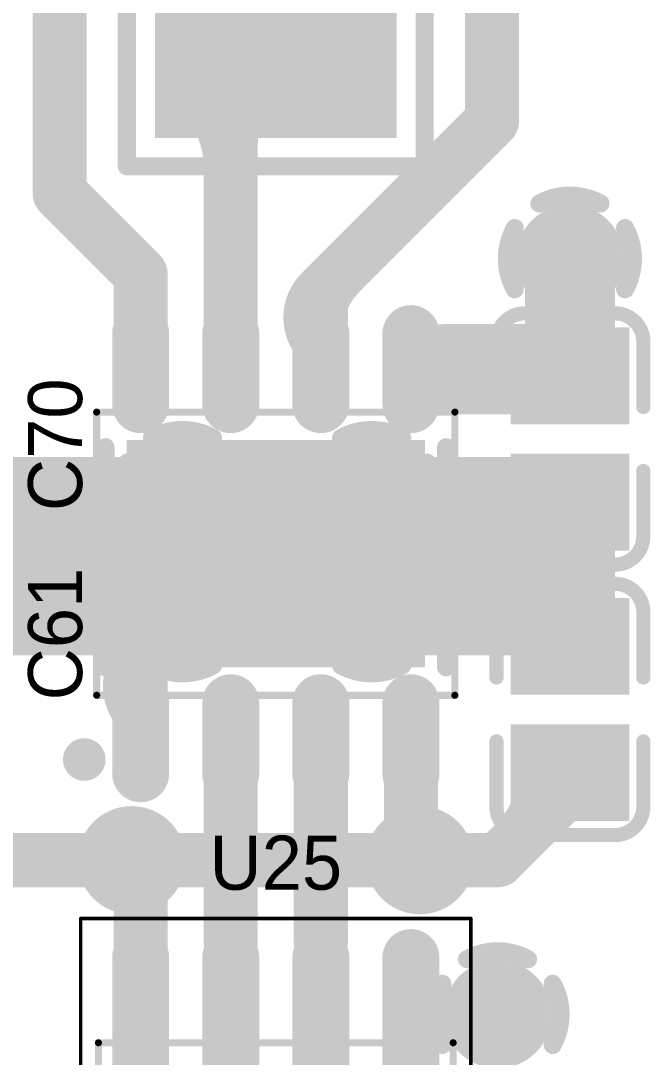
# Model space of a CAD drawing. Header units: millimetres. Extents: x 3.32 to 12.49, y 5.66 to 10.73.
# Drawn here: x 11.062 to 11.408, y 8.681 to 9.256 of the extents above; entities that cross this region are included whole.
import ezdxf

# ---------------------------------------------------------------- set-up
doc = ezdxf.new("R2010")
doc.units = ezdxf.units.MM
doc.header["$MEASUREMENT"] = 0
for name, color, linetype in [('BottomLayer', 5, 'Continuous'), ('InternalPlane1', 76, 'Continuous'), ('InternalPlane2', 16, 'Continuous'), ('Mechanical13', 56, 'Continuous'), ('Mechanical15', 56, 'Continuous'), ('MultiLayer', 9, 'Continuous'), ('TopLayer', 1, 'Continuous'), ('TopOverlay', 2, 'Continuous'), ('TopPaste', 8, 'Continuous'), ('TopSolder', 216, 'Continuous'), ('ViaHoleLayer', 16, 'Continuous')]:
    doc.layers.add(name, color=color, linetype=linetype)

# ---------------------------------------------------------------- blocks, each defined once
blk = doc.blocks.new('0805_C_273')
at = {"layer": 'TopLayer'}
for points in [[(-0.05787, -0.02894), (-0.0122, -0.02894), (-0.05787, 0.02894), (-0.0122, 0.02894)], [(0.0122, -0.02894), (0.05787, -0.02894), (0.0122, 0.02894), (0.05787, 0.02894)]]:
    blk.add_solid(points, dxfattribs=at)
at = {"layer": 'TopOverlay', "const_width": 0.00787}
for points in [[(-0.06969, 0.025, -0.414214), (-0.05394, 0.04075)], [(0.05394, 0.04075, -0.414213), (0.06969, 0.025)], [(-0.05394, -0.04075, -0.414213), (-0.06969, -0.025)], [(0.06968, -0.025, -0.414214), (0.05394, -0.04075)]]:
    blk.add_lwpolyline(points, format="xyb", dxfattribs=at)
for points in [[(-0.01772, 0.04075), (-0.05394, 0.04075)], [(0.05394, 0.04075), (0.01772, 0.04075)], [(-0.06969, -0.025), (-0.06969, 0.025)], [(0.06968, -0.025), (0.06968, 0.025)], [(-0.01772, -0.04075), (-0.05394, -0.04075)], [(0.05394, -0.04075), (0.01772, -0.04075)]]:
    blk.add_lwpolyline(points, dxfattribs=at)
at = {"layer": 'TopOverlay', "const_width": 0.00394}
for points in [[(-0.05591, 0.04075, 1), (-0.05197, 0.04075, 1)], [(-0.05591, 0.04075, 1), (-0.05197, 0.04075, 1)], [(-0.01969, 0.04075, 1), (-0.01575, 0.04075, 1)], [(0.01575, 0.04075, 1), (0.01969, 0.04075, 1)], [(0.05197, 0.04075, 1), (0.05591, 0.04075, 1)], [(0.05197, 0.04075, 1), (0.05591, 0.04075, 1)], [(-0.07165, 0.025, 1), (-0.06772, 0.025, 1)], [(-0.07165, 0.025, 1), (-0.06772, 0.025, 1)], [(0.06772, 0.025, 1), (0.07165, 0.025, 1)], [(0.06772, 0.025, 1), (0.07165, 0.025, 1)], [(-0.07165, -0.025, 1), (-0.06772, -0.025, 1)], [(-0.07165, -0.025, 1), (-0.06772, -0.025, 1)], [(0.06772, -0.025, 1), (0.07165, -0.025, 1)], [(0.06772, -0.025, 1), (0.07165, -0.025, 1)], [(-0.05591, -0.04075, 1), (-0.05197, -0.04075, 1)], [(-0.05591, -0.04075, 1), (-0.05197, -0.04075, 1)], [(-0.01969, -0.04075, 1), (-0.01575, -0.04075, 1)], [(0.01575, -0.04075, 1), (0.01969, -0.04075, 1)], [(0.05197, -0.04075, 1), (0.05591, -0.04075, 1)], [(0.05197, -0.04075, 1), (0.05591, -0.04075, 1)]]:
    blk.add_lwpolyline(points, format="xyb", close=True, dxfattribs=at)
at = {"layer": 'TopPaste'}
for points in [[(-0.05787, -0.02894), (-0.0122, -0.02894), (-0.05787, 0.02894), (-0.0122, 0.02894)], [(0.0122, -0.02894), (0.05787, -0.02894), (0.0122, 0.02894), (0.05787, 0.02894)]]:
    blk.add_solid(points, dxfattribs=at)
at = {"layer": 'TopSolder'}
for points in [[(-0.06187, -0.03294), (-0.0082, -0.03294), (-0.06187, 0.03294), (-0.0082, 0.03294)], [(0.0082, -0.03294), (0.06187, -0.03294), (0.0082, 0.03294), (0.06187, 0.03294)]]:
    blk.add_solid(points, dxfattribs=at)
blk = doc.blocks.new('0805_C_282')
at = {"layer": 'TopLayer'}
for points in [[(-0.05787, -0.02894), (-0.0122, -0.02894), (-0.05787, 0.02894), (-0.0122, 0.02894)], [(0.0122, -0.02894), (0.05787, -0.02894), (0.0122, 0.02894), (0.05787, 0.02894)]]:
    blk.add_solid(points, dxfattribs=at)
at = {"layer": 'TopOverlay', "const_width": 0.00787}
for points in [[(-0.06969, 0.025, -0.414214), (-0.05394, 0.04075)], [(0.05394, 0.04075, -0.414213), (0.06969, 0.025)], [(-0.05394, -0.04075, -0.414213), (-0.06969, -0.025)], [(0.06968, -0.025, -0.414214), (0.05394, -0.04075)]]:
    blk.add_lwpolyline(points, format="xyb", dxfattribs=at)
for points in [[(-0.05394, 0.04075), (-0.01772, 0.04075)], [(0.01772, 0.04075), (0.05394, 0.04075)], [(-0.06969, 0.025), (-0.06969, -0.025)], [(0.06968, 0.025), (0.06968, -0.025)], [(-0.05394, -0.04075), (-0.01772, -0.04075)], [(0.01772, -0.04075), (0.05394, -0.04075)]]:
    blk.add_lwpolyline(points, dxfattribs=at)
at = {"layer": 'TopOverlay', "const_width": 0.00394}
for points in [[(-0.05591, 0.04075, 1), (-0.05197, 0.04075, 1)], [(-0.05591, 0.04075, 1), (-0.05197, 0.04075, 1)], [(-0.01969, 0.04075, 1), (-0.01575, 0.04075, 1)], [(0.01575, 0.04075, 1), (0.01969, 0.04075, 1)], [(0.05197, 0.04075, 1), (0.05591, 0.04075, 1)], [(0.05197, 0.04075, 1), (0.05591, 0.04075, 1)], [(-0.07165, 0.025, 1), (-0.06772, 0.025, 1)], [(-0.07165, 0.025, 1), (-0.06772, 0.025, 1)], [(0.06772, 0.025, 1), (0.07165, 0.025, 1)], [(0.06772, 0.025, 1), (0.07165, 0.025, 1)], [(-0.07165, -0.025, 1), (-0.06772, -0.025, 1)], [(-0.07165, -0.025, 1), (-0.06772, -0.025, 1)], [(0.06772, -0.025, 1), (0.07165, -0.025, 1)], [(0.06772, -0.025, 1), (0.07165, -0.025, 1)], [(-0.05591, -0.04075, 1), (-0.05197, -0.04075, 1)], [(-0.05591, -0.04075, 1), (-0.05197, -0.04075, 1)], [(-0.01969, -0.04075, 1), (-0.01575, -0.04075, 1)], [(0.01575, -0.04075, 1), (0.01969, -0.04075, 1)], [(0.05197, -0.04075, 1), (0.05591, -0.04075, 1)], [(0.05197, -0.04075, 1), (0.05591, -0.04075, 1)]]:
    blk.add_lwpolyline(points, format="xyb", close=True, dxfattribs=at)
at = {"layer": 'TopPaste'}
for points in [[(-0.05787, -0.02894), (-0.0122, -0.02894), (-0.05787, 0.02894), (-0.0122, 0.02894)], [(0.0122, -0.02894), (0.05787, -0.02894), (0.0122, 0.02894), (0.05787, 0.02894)]]:
    blk.add_solid(points, dxfattribs=at)
at = {"layer": 'TopSolder'}
for points in [[(-0.06187, -0.03294), (-0.0082, -0.03294), (-0.06187, 0.03294), (-0.0082, 0.03294)], [(0.0082, -0.03294), (0.06187, -0.03294), (0.0082, 0.03294), (0.06187, 0.03294)]]:
    blk.add_solid(points, dxfattribs=at)
blk = doc.blocks.new('R2512_349')
at = {"layer": 'TopLayer'}
for points in [[(-0.035433, -0.062992), (0.035433, -0.062992), (-0.035433, 0.062992), (0.035433, 0.062992)], [(0.212598, -0.062992), (0.283464, -0.062992), (0.212598, 0.062992), (0.283464, 0.062992)]]:
    blk.add_solid(points, dxfattribs=at)
at = {"layer": 'TopOverlay', "const_width": 0.01}
for points in [[(-0.055118, 0.082677), (-0.055118, -0.082677)], [(-0.055118, 0.082677), (0.029528, 0.082677)], [(0.216535, 0.082677), (0.30315, 0.082677)], [(0.30315, 0.082677), (0.30315, -0.082677)], [(-0.055118, -0.082677), (0.029528, -0.082677)], [(0.218504, -0.082677), (0.30315, -0.082677)]]:
    blk.add_lwpolyline(points, dxfattribs=at)
at = {"layer": 'TopOverlay', "const_width": 0.005}
for points in [[(-0.057618, 0.082677, 1), (-0.052618, 0.082677, 1)], [(-0.057618, 0.082677, 1), (-0.052618, 0.082677, 1)], [(0.027028, 0.082677, 1), (0.032028, 0.082677, 1)], [(0.214035, 0.082677, 1), (0.219035, 0.082677, 1)], [(0.30065, 0.082677, 1), (0.30565, 0.082677, 1)], [(0.30065, 0.082677, 1), (0.30565, 0.082677, 1)], [(-0.057618, -0.082677, 1), (-0.052618, -0.082677, 1)], [(-0.057618, -0.082677, 1), (-0.052618, -0.082677, 1)], [(0.027028, -0.082677, 1), (0.032028, -0.082677, 1)], [(0.216004, -0.082677, 1), (0.221004, -0.082677, 1)], [(0.30065, -0.082677, 1), (0.30565, -0.082677, 1)], [(0.30065, -0.082677, 1), (0.30565, -0.082677, 1)]]:
    blk.add_lwpolyline(points, format="xyb", close=True, dxfattribs=at)
at = {"layer": 'TopPaste'}
for points in [[(-0.035433, -0.062992), (0.035433, -0.062992), (-0.035433, 0.062992), (0.035433, 0.062992)], [(0.212598, -0.062992), (0.283464, -0.062992), (0.212598, 0.062992), (0.283464, 0.062992)]]:
    blk.add_solid(points, dxfattribs=at)
at = {"layer": 'TopSolder'}
for points in [[(-0.039433, -0.066992), (0.039433, -0.066992), (-0.039433, 0.066992), (0.039433, 0.066992)], [(0.208598, -0.066992), (0.287464, -0.066992), (0.208598, 0.066992), (0.287464, 0.066992)]]:
    blk.add_solid(points, dxfattribs=at)
blk = doc.blocks.new('LC_SOIC_8_EP_150____365')
at = {"layer": 'Mechanical13', "const_width": 0.00394}
for points in [[(-0.09941, 0.07854), (0.09941, 0.07854)], [(-0.09941, -0.07854), (-0.09941, 0.07854)], [(0.09941, -0.07854), (0.09941, 0.07854)], [(-0.09941, -0.07854), (0.09941, -0.07854)]]:
    blk.add_lwpolyline(points, dxfattribs=at)
at = {"layer": 'Mechanical13', "const_width": 0.00197}
for points in [[(-0.10039, 0.07854, 1), (-0.09843, 0.07854, 1)], [(-0.10039, 0.07854, 1), (-0.09843, 0.07854, 1)], [(0.09843, 0.07854, 1), (0.10039, 0.07854, 1)], [(0.09843, 0.07854, 1), (0.10039, 0.07854, 1)], [(-0.10039, -0.07854, 1), (-0.09843, -0.07854, 1)], [(-0.10039, -0.07854, 1), (-0.09843, -0.07854, 1)], [(0.09843, -0.07854, 1), (0.10039, -0.07854, 1)], [(0.09843, -0.07854, 1), (0.10039, -0.07854, 1)]]:
    blk.add_lwpolyline(points, format="xyb", close=True, dxfattribs=at)
at = {"layer": 'TopLayer', "const_width": 0.02362}
for points in [[(-0.075, 0.08268), (-0.075, 0.12205)], [(-0.025, 0.08268), (-0.025, 0.12205)], [(0.025, 0.08268), (0.025, 0.12205)], [(0.075, 0.08268), (0.075, 0.12205)], [(-0.075, -0.12205), (-0.075, -0.08268)], [(-0.025, -0.12205), (-0.025, -0.08268)], [(0.025, -0.12205), (0.025, -0.08268)], [(0.075, -0.12205), (0.075, -0.08268)]]:
    blk.add_lwpolyline(points, dxfattribs=at)
at = {"layer": 'TopLayer', "const_width": 0.01181}
for points in [[(-0.08091, 0.12205, 1), (-0.06909, 0.12205, 1)], [(-0.03091, 0.12205, 1), (-0.01909, 0.12205, 1)], [(0.01909, 0.12205, 1), (0.03091, 0.12205, 1)], [(0.06909, 0.12205, 1), (0.08091, 0.12205, 1)], [(-0.08091, 0.08268, 1), (-0.06909, 0.08268, 1)], [(-0.03091, 0.08268, 1), (-0.01909, 0.08268, 1)], [(0.01909, 0.08268, 1), (0.03091, 0.08268, 1)], [(0.06909, 0.08268, 1), (0.08091, 0.08268, 1)], [(-0.08091, -0.08268, 1), (-0.06909, -0.08268, 1)], [(-0.03091, -0.08268, 1), (-0.01909, -0.08268, 1)], [(0.01909, -0.08268, 1), (0.03091, -0.08268, 1)], [(0.06909, -0.08268, 1), (0.08091, -0.08268, 1)], [(-0.08091, -0.12205, 1), (-0.06909, -0.12205, 1)], [(-0.03091, -0.12205, 1), (-0.01909, -0.12205, 1)], [(0.01909, -0.12205, 1), (0.03091, -0.12205, 1)], [(0.06909, -0.12205, 1), (0.08091, -0.12205, 1)]]:
    blk.add_lwpolyline(points, format="xyb", close=True, dxfattribs=at)
at = {"layer": 'TopLayer'}
blk.add_solid([(0.07874, 0.05906), (-0.07874, 0.05906), (0.07874, -0.05906), (-0.07874, -0.05906)], dxfattribs=at)
at = {"layer": 'TopOverlay', "const_width": 0.01}
for points in [[(-0.09449, -0.06299), (-0.09449, 0.05906)], [(0.09449, -0.06299), (0.09449, 0.05906)]]:
    blk.add_lwpolyline(points, dxfattribs=at)
at = {"layer": 'TopOverlay'}
for points, const_width in [([(-0.09699, 0.05906, 1), (-0.09199, 0.05906, 1)], 0.005), ([(0.09199, 0.05906, 1), (0.09699, 0.05906, 1)], 0.005), ([(-0.09699, -0.06299, 1), (-0.09199, -0.06299, 1)], 0.005), ([(0.09199, -0.06299, 1), (0.09699, -0.06299, 1)], 0.005), ([(-0.10039, -0.11417, 1), (-0.1122, -0.11417, 1)], 0.01181), ([(-0.11516, -0.11417, 1), (-0.10925, -0.11417, 1)], 0.00591), ([(-0.10335, -0.11417, 1), (-0.09744, -0.11417, 1)], 0.00591)]:
    blk.add_lwpolyline(points, format="xyb", close=True, dxfattribs=dict(at, const_width=const_width))
at = {"layer": 'TopPaste', "const_width": 0.02362}
for points in [[(-0.075, 0.08268), (-0.075, 0.12205)], [(-0.025, 0.08268), (-0.025, 0.12205)], [(0.025, 0.08268), (0.025, 0.12205)], [(0.075, 0.08268), (0.075, 0.12205)], [(-0.075, -0.12205), (-0.075, -0.08268)], [(-0.025, -0.12205), (-0.025, -0.08268)], [(0.025, -0.12205), (0.025, -0.08268)], [(0.075, -0.12205), (0.075, -0.08268)]]:
    blk.add_lwpolyline(points, dxfattribs=at)
at = {"layer": 'TopPaste', "const_width": 0.01181}
for points in [[(-0.08091, 0.12205, 1), (-0.06909, 0.12205, 1)], [(-0.03091, 0.12205, 1), (-0.01909, 0.12205, 1)], [(0.01909, 0.12205, 1), (0.03091, 0.12205, 1)], [(0.06909, 0.12205, 1), (0.08091, 0.12205, 1)], [(-0.08091, 0.08268, 1), (-0.06909, 0.08268, 1)], [(-0.03091, 0.08268, 1), (-0.01909, 0.08268, 1)], [(0.01909, 0.08268, 1), (0.03091, 0.08268, 1)], [(0.06909, 0.08268, 1), (0.08091, 0.08268, 1)], [(-0.08091, -0.08268, 1), (-0.06909, -0.08268, 1)], [(-0.03091, -0.08268, 1), (-0.01909, -0.08268, 1)], [(0.01909, -0.08268, 1), (0.03091, -0.08268, 1)], [(0.06909, -0.08268, 1), (0.08091, -0.08268, 1)], [(-0.08091, -0.12205, 1), (-0.06909, -0.12205, 1)], [(-0.03091, -0.12205, 1), (-0.01909, -0.12205, 1)], [(0.01909, -0.12205, 1), (0.03091, -0.12205, 1)], [(0.06909, -0.12205, 1), (0.08091, -0.12205, 1)]]:
    blk.add_lwpolyline(points, format="xyb", close=True, dxfattribs=at)
at = {"layer": 'TopPaste'}
blk.add_solid([(0.07874, 0.05906), (-0.07874, 0.05906), (0.07874, -0.05906), (-0.07874, -0.05906)], dxfattribs=at)
at = {"layer": 'TopSolder', "const_width": 0.03162}
for points in [[(-0.075, 0.08268), (-0.075, 0.12205)], [(-0.025, 0.08268), (-0.025, 0.12205)], [(0.025, 0.08268), (0.025, 0.12205)], [(0.075, 0.08268), (0.075, 0.12205)], [(-0.075, -0.12205), (-0.075, -0.08268)], [(-0.025, -0.12205), (-0.025, -0.08268)], [(0.025, -0.12205), (0.025, -0.08268)], [(0.075, -0.12205), (0.075, -0.08268)]]:
    blk.add_lwpolyline(points, dxfattribs=at)
at = {"layer": 'TopSolder', "const_width": 0.01581}
for points in [[(-0.08291, 0.12205, 1), (-0.06709, 0.12205, 1)], [(-0.03291, 0.12205, 1), (-0.01709, 0.12205, 1)], [(0.01709, 0.12205, 1), (0.03291, 0.12205, 1)], [(0.06709, 0.12205, 1), (0.08291, 0.12205, 1)], [(-0.08291, 0.08268, 1), (-0.06709, 0.08268, 1)], [(-0.03291, 0.08268, 1), (-0.01709, 0.08268, 1)], [(0.01709, 0.08268, 1), (0.03291, 0.08268, 1)], [(0.06709, 0.08268, 1), (0.08291, 0.08268, 1)], [(-0.08291, -0.08268, 1), (-0.06709, -0.08268, 1)], [(-0.03291, -0.08268, 1), (-0.01709, -0.08268, 1)], [(0.01709, -0.08268, 1), (0.03291, -0.08268, 1)], [(0.06709, -0.08268, 1), (0.08291, -0.08268, 1)], [(-0.08291, -0.12205, 1), (-0.06709, -0.12205, 1)], [(-0.03291, -0.12205, 1), (-0.01709, -0.12205, 1)], [(0.01709, -0.12205, 1), (0.03291, -0.12205, 1)], [(0.06709, -0.12205, 1), (0.08291, -0.12205, 1)]]:
    blk.add_lwpolyline(points, format="xyb", close=True, dxfattribs=at)
at = {"layer": 'TopSolder'}
blk.add_solid([(0.08274, 0.06306), (-0.08274, 0.06306), (0.08274, -0.06305), (-0.08274, -0.06305)], dxfattribs=at)
blk = doc.blocks.new('ADI_R_8_N_366')
at = {"layer": 'Mechanical13', "const_width": 0.00394}
for points in [[(-0.07874, 0.09843), (0.07874, 0.09843)], [(-0.07874, 0.09843), (-0.07874, -0.09843)], [(0.07874, 0.09843), (0.07874, -0.09843)], [(-0.07874, -0.09843), (0.07874, -0.09843)]]:
    blk.add_lwpolyline(points, dxfattribs=at)
at = {"layer": 'Mechanical13'}
for points, const_width in [([(-0.07972, 0.09843, 1), (-0.07776, 0.09843, 1)], 0.00197), ([(-0.07972, 0.09843, 1), (-0.07776, 0.09843, 1)], 0.00197), ([(0.07776, 0.09843, 1), (0.07972, 0.09843, 1)], 0.00197), ([(0.07776, 0.09843, 1), (0.07972, 0.09843, 1)], 0.00197), ([(-0.02362, 0.06299, 1), (-0.06299, 0.06299, 1)], 0.00394), ([(-0.06398, 0.06299, 1), (-0.06201, 0.06299, 1)], 0.00197), ([(-0.02461, 0.06299, 1), (-0.02264, 0.06299, 1)], 0.00197), ([(-0.07972, -0.09843, 1), (-0.07776, -0.09843, 1)], 0.00197), ([(-0.07972, -0.09843, 1), (-0.07776, -0.09843, 1)], 0.00197), ([(0.07776, -0.09843, 1), (0.07972, -0.09843, 1)], 0.00197), ([(0.07776, -0.09843, 1), (0.07972, -0.09843, 1)], 0.00197)]:
    blk.add_lwpolyline(points, format="xyb", close=True, dxfattribs=dict(at, const_width=const_width))
at = {"layer": 'Mechanical15'}
for points, const_width in [([(-0.14764, 0.10827), (0.14764, 0.10827)], 0.00197), ([(-0.14764, 0.10827), (-0.14764, -0.10827)], 0.00197), ([(0.14764, 0.10827), (0.14764, -0.10827)], 0.00197), ([(0, 0.01969), (0, -0.01969)], 0.00394), ([(-0.01969, 0), (0.01969, 0)], 0.00394), ([(-0.14764, -0.10827), (0.14764, -0.10827)], 0.00197)]:
    blk.add_lwpolyline(points, dxfattribs=dict(at, const_width=const_width))
for points, const_width in [([(-0.14813, 0.10827, 1), (-0.14715, 0.10827, 1)], 0.000984), ([(-0.14813, 0.10827, 1), (-0.14715, 0.10827, 1)], 0.000984), ([(0.14715, 0.10827, 1), (0.14813, 0.10827, 1)], 0.000984), ([(0.14715, 0.10827, 1), (0.14813, 0.10827, 1)], 0.000984), ([(-0.00098, 0.01969, 1), (0.00098, 0.01969, 1)], 0.00197), ([(-0.02067, 0, 1), (-0.0187, 0, 1)], 0.00197), ([(0.0187, 0, 1), (0.02067, 0, 1)], 0.00197), ([(-0.00098, -0.01969, 1), (0.00098, -0.01969, 1)], 0.00197), ([(-0.14813, -0.10827, 1), (-0.14715, -0.10827, 1)], 0.000984), ([(-0.14813, -0.10827, 1), (-0.14715, -0.10827, 1)], 0.000984), ([(0.14715, -0.10827, 1), (0.14813, -0.10827, 1)], 0.000984), ([(0.14715, -0.10827, 1), (0.14813, -0.10827, 1)], 0.000984)]:
    blk.add_lwpolyline(points, format="xyb", close=True, dxfattribs=dict(at, const_width=const_width))
at = {"layer": 'TopLayer', "const_width": 0.02362}
for points in [[(-0.12598, 0.075), (-0.06299, 0.075)], [(0.06299, 0.075), (0.12598, 0.075)], [(-0.12598, 0.025), (-0.06299, 0.025)], [(0.06299, 0.025), (0.12598, 0.025)], [(-0.12598, -0.025), (-0.06299, -0.025)], [(0.06299, -0.025), (0.12598, -0.025)], [(-0.12598, -0.075), (-0.06299, -0.075)], [(0.06299, -0.075), (0.12598, -0.075)]]:
    blk.add_lwpolyline(points, dxfattribs=at)
at = {"layer": 'TopLayer', "const_width": 0.01181}
for points in [[(-0.13189, 0.075, 1), (-0.12008, 0.075, 1)], [(-0.0689, 0.075, 1), (-0.05709, 0.075, 1)], [(0.05709, 0.075, 1), (0.0689, 0.075, 1)], [(0.12008, 0.075, 1), (0.13189, 0.075, 1)], [(-0.13189, 0.025, 1), (-0.12008, 0.025, 1)], [(-0.0689, 0.025, 1), (-0.05709, 0.025, 1)], [(0.05709, 0.025, 1), (0.0689, 0.025, 1)], [(0.12008, 0.025, 1), (0.13189, 0.025, 1)], [(-0.13189, -0.025, 1), (-0.12008, -0.025, 1)], [(-0.0689, -0.025, 1), (-0.05709, -0.025, 1)], [(0.05709, -0.025, 1), (0.0689, -0.025, 1)], [(0.12008, -0.025, 1), (0.13189, -0.025, 1)], [(-0.13189, -0.075, 1), (-0.12008, -0.075, 1)], [(-0.0689, -0.075, 1), (-0.05709, -0.075, 1)], [(0.05709, -0.075, 1), (0.0689, -0.075, 1)], [(0.12008, -0.075, 1), (0.13189, -0.075, 1)]]:
    blk.add_lwpolyline(points, format="xyb", close=True, dxfattribs=at)
at = {"layer": 'TopOverlay'}
for points, const_width in [([(-0.08957, 0.10846, 1), (-0.09941, 0.10846, 1)], 0.00984), ([(-0.10187, 0.10846, 1), (-0.09695, 0.10846, 1)], 0.00492), ([(-0.09203, 0.10846, 1), (-0.08711, 0.10846, 1)], 0.00492), ([(-0.0374, 0.09843, 1), (-0.03346, 0.09843, 1)], 0.00394), ([(-0.0374, 0.09843, 1), (-0.03346, 0.09843, 1)], 0.00394), ([(0.03346, 0.09843, 1), (0.0374, 0.09843, 1)], 0.00394), ([(0.03346, 0.09843, 1), (0.0374, 0.09843, 1)], 0.00394), ([(-0.0374, -0.09843, 1), (-0.03346, -0.09843, 1)], 0.00394), ([(-0.0374, -0.09843, 1), (-0.03346, -0.09843, 1)], 0.00394), ([(0.03346, -0.09843, 1), (0.0374, -0.09843, 1)], 0.00394), ([(0.03346, -0.09843, 1), (0.0374, -0.09843, 1)], 0.00394)]:
    blk.add_lwpolyline(points, format="xyb", close=True, dxfattribs=dict(at, const_width=const_width))
at = {"layer": 'TopOverlay', "const_width": 0.00787}
for points in [[(-0.03543, 0.09843), (0.03543, 0.09843)], [(-0.03543, 0.09843), (-0.03543, -0.09843)], [(0.03543, 0.09843), (0.03543, -0.09843)], [(-0.03543, -0.09843), (0.03543, -0.09843)]]:
    blk.add_lwpolyline(points, dxfattribs=at)
at = {"layer": 'TopPaste', "const_width": 0.02362}
for points in [[(-0.12598, 0.075), (-0.06299, 0.075)], [(0.06299, 0.075), (0.12598, 0.075)], [(-0.12598, 0.025), (-0.06299, 0.025)], [(0.06299, 0.025), (0.12598, 0.025)], [(-0.12598, -0.025), (-0.06299, -0.025)], [(0.06299, -0.025), (0.12598, -0.025)], [(-0.12598, -0.075), (-0.06299, -0.075)], [(0.06299, -0.075), (0.12598, -0.075)]]:
    blk.add_lwpolyline(points, dxfattribs=at)
at = {"layer": 'TopPaste', "const_width": 0.01181}
for points in [[(-0.13189, 0.075, 1), (-0.12008, 0.075, 1)], [(-0.0689, 0.075, 1), (-0.05709, 0.075, 1)], [(0.05709, 0.075, 1), (0.0689, 0.075, 1)], [(0.12008, 0.075, 1), (0.13189, 0.075, 1)], [(-0.13189, 0.025, 1), (-0.12008, 0.025, 1)], [(-0.0689, 0.025, 1), (-0.05709, 0.025, 1)], [(0.05709, 0.025, 1), (0.0689, 0.025, 1)], [(0.12008, 0.025, 1), (0.13189, 0.025, 1)], [(-0.13189, -0.025, 1), (-0.12008, -0.025, 1)], [(-0.0689, -0.025, 1), (-0.05709, -0.025, 1)], [(0.05709, -0.025, 1), (0.0689, -0.025, 1)], [(0.12008, -0.025, 1), (0.13189, -0.025, 1)], [(-0.13189, -0.075, 1), (-0.12008, -0.075, 1)], [(-0.0689, -0.075, 1), (-0.05709, -0.075, 1)], [(0.05709, -0.075, 1), (0.0689, -0.075, 1)], [(0.12008, -0.075, 1), (0.13189, -0.075, 1)]]:
    blk.add_lwpolyline(points, format="xyb", close=True, dxfattribs=at)
at = {"layer": 'TopSolder', "const_width": 0.03162}
for points in [[(-0.12598, 0.075), (-0.06299, 0.075)], [(0.06299, 0.075), (0.12598, 0.075)], [(-0.12598, 0.025), (-0.06299, 0.025)], [(0.06299, 0.025), (0.12598, 0.025)], [(-0.12598, -0.025), (-0.06299, -0.025)], [(0.06299, -0.025), (0.12598, -0.025)], [(-0.12598, -0.075), (-0.06299, -0.075)], [(0.06299, -0.075), (0.12598, -0.075)]]:
    blk.add_lwpolyline(points, dxfattribs=at)
at = {"layer": 'TopSolder', "const_width": 0.01581}
for points in [[(-0.13389, 0.075, 1), (-0.11808, 0.075, 1)], [(-0.0709, 0.075, 1), (-0.05509, 0.075, 1)], [(0.05509, 0.075, 1), (0.0709, 0.075, 1)], [(0.11808, 0.075, 1), (0.13389, 0.075, 1)], [(-0.13389, 0.025, 1), (-0.11808, 0.025, 1)], [(-0.0709, 0.025, 1), (-0.05509, 0.025, 1)], [(0.05509, 0.025, 1), (0.0709, 0.025, 1)], [(0.11808, 0.025, 1), (0.13389, 0.025, 1)], [(-0.13389, -0.025, 1), (-0.11808, -0.025, 1)], [(-0.0709, -0.025, 1), (-0.05509, -0.025, 1)], [(0.05509, -0.025, 1), (0.0709, -0.025, 1)], [(0.11808, -0.025, 1), (0.13389, -0.025, 1)], [(-0.13389, -0.075, 1), (-0.11808, -0.075, 1)], [(-0.0709, -0.075, 1), (-0.05509, -0.075, 1)], [(0.05509, -0.075, 1), (0.0709, -0.075, 1)], [(0.11808, -0.075, 1), (0.13389, -0.075, 1)]]:
    blk.add_lwpolyline(points, format="xyb", close=True, dxfattribs=at)

msp = doc.modelspace()

# ---------------------------------------------------------------- linework, layer by layer
at = {"layer": 'BottomLayer'}
for points, const_width in [([(11.35701, 9.12366, 1), (11.37701, 9.12366, 1)], 0.02), ([(11.14201, 8.99366, 1), (11.16201, 8.99366, 1)], 0.02), ([(11.24701, 8.99366, 1), (11.26701, 8.99366, 1)], 0.02), ([(11.14201, 8.92866, 1), (11.16201, 8.92866, 1)], 0.02), ([(11.24701, 8.92866, 1), (11.26701, 8.92866, 1)], 0.02), ([(11.11378, 8.79004, 1), (11.13378, 8.79004, 1)], 0.02), ([(11.27378, 8.79004, 1), (11.29378, 8.79004, 1)], 0.02), ([(11.11628, 8.79004, 1), (11.13128, 8.79004, 1)], 0.015), ([(11.27628, 8.79004, 1), (11.29128, 8.79004, 1)], 0.015), ([(11.31685, 8.70453, 1), (11.33685, 8.70453, 1)], 0.02)]:
    msp.add_lwpolyline(points, format="xyb", close=True, dxfattribs=dict(at, const_width=const_width))
at = {"layer": 'BottomLayer', "const_width": 0.03}
msp.add_lwpolyline([(11.12378, 8.79004), (11.28378, 8.79004)], dxfattribs=at)
at = {"layer": 'InternalPlane1'}
for points, const_width in [([(11.35201, 9.12366, 1), (11.38201, 9.12366, 1)], 0.03), ([(11.13254, 9.02427, 1), (11.13754, 9.02427, 1)], 0.005), ([(11.16648, 9.02427, 1), (11.17148, 9.02427, 1)], 0.005), ([(11.23754, 9.02427, 1), (11.24254, 9.02427, 1)], 0.005), ([(11.27148, 9.02427, 1), (11.27648, 9.02427, 1)], 0.005), ([(11.1189, 9.01063, 1), (11.1239, 9.01063, 1)], 0.005), ([(11.18012, 9.01063, 1), (11.18512, 9.01063, 1)], 0.005), ([(11.2239, 9.01063, 1), (11.2289, 9.01063, 1)], 0.005), ([(11.28512, 9.01063, 1), (11.29012, 9.01063, 1)], 0.005), ([(11.1189, 8.97669, 1), (11.1239, 8.97669, 1)], 0.005), ([(11.18012, 8.97669, 1), (11.18512, 8.97669, 1)], 0.005), ([(11.2239, 8.97669, 1), (11.2289, 8.97669, 1)], 0.005), ([(11.28512, 8.97669, 1), (11.29012, 8.97669, 1)], 0.005), ([(11.13254, 8.96305, 1), (11.13754, 8.96305, 1)], 0.005), ([(11.13254, 8.95927, 1), (11.13754, 8.95927, 1)], 0.005), ([(11.16648, 8.96305, 1), (11.17148, 8.96305, 1)], 0.005), ([(11.16648, 8.95927, 1), (11.17148, 8.95927, 1)], 0.005), ([(11.23754, 8.96305, 1), (11.24254, 8.96305, 1)], 0.005), ([(11.23754, 8.95927, 1), (11.24254, 8.95927, 1)], 0.005), ([(11.27148, 8.96305, 1), (11.27648, 8.96305, 1)], 0.005), ([(11.27148, 8.95927, 1), (11.27648, 8.95927, 1)], 0.005), ([(11.1189, 8.94563, 1), (11.1239, 8.94563, 1)], 0.005), ([(11.18012, 8.94563, 1), (11.18512, 8.94563, 1)], 0.005), ([(11.2239, 8.94563, 1), (11.2289, 8.94563, 1)], 0.005), ([(11.28512, 8.94563, 1), (11.29012, 8.94563, 1)], 0.005), ([(11.1189, 8.91169, 1), (11.1239, 8.91169, 1)], 0.005), ([(11.18012, 8.91169, 1), (11.18512, 8.91169, 1)], 0.005), ([(11.2239, 8.91169, 1), (11.2289, 8.91169, 1)], 0.005), ([(11.28512, 8.91169, 1), (11.29012, 8.91169, 1)], 0.005), ([(11.13254, 8.89805, 1), (11.13754, 8.89805, 1)], 0.005), ([(11.16648, 8.89805, 1), (11.17148, 8.89805, 1)], 0.005), ([(11.23754, 8.89805, 1), (11.24254, 8.89805, 1)], 0.005), ([(11.27148, 8.89805, 1), (11.27648, 8.89805, 1)], 0.005), ([(11.10878, 8.79004, 1), (11.13878, 8.79004, 1)], 0.03), ([(11.26878, 8.79004, 1), (11.29878, 8.79004, 1)], 0.03), ([(11.30738, 8.73514, 1), (11.31238, 8.73514, 1)], 0.005), ([(11.34132, 8.73514, 1), (11.34632, 8.73514, 1)], 0.005), ([(11.29374, 8.7215, 1), (11.29874, 8.7215, 1)], 0.005), ([(11.35496, 8.7215, 1), (11.35996, 8.7215, 1)], 0.005), ([(11.29374, 8.68756, 1), (11.29874, 8.68756, 1)], 0.005), ([(11.35496, 8.68756, 1), (11.35996, 8.68756, 1)], 0.005)]:
    msp.add_lwpolyline(points, format="xyb", close=True, dxfattribs=dict(at, const_width=const_width))
at = {"layer": 'InternalPlane1', "const_width": 0.01}
for points in [[(11.13504, 9.02427, -0.258618), (11.16898, 9.02427)], [(11.24004, 9.02427, -0.258618), (11.27398, 9.02427)], [(11.1214, 8.97669, -0.258618), (11.1214, 9.01063)], [(11.18262, 9.01063, -0.258618), (11.18262, 8.97669)], [(11.2264, 8.97669, -0.258618), (11.2264, 9.01063)], [(11.28762, 9.01063, -0.258618), (11.28762, 8.97669)], [(11.13504, 8.95927, -0.258618), (11.16898, 8.95927)], [(11.24004, 8.95927, -0.258618), (11.27398, 8.95927)], [(11.16898, 8.96305, -0.258618), (11.13504, 8.96305)], [(11.27398, 8.96305, -0.258618), (11.24004, 8.96305)], [(11.1214, 8.91169, -0.258618), (11.1214, 8.94563)], [(11.18262, 8.94563, -0.258618), (11.18262, 8.91169)], [(11.2264, 8.91169, -0.258618), (11.2264, 8.94563)], [(11.28762, 8.94563, -0.258618), (11.28762, 8.91169)], [(11.16898, 8.89805, -0.258618), (11.13504, 8.89805)], [(11.27398, 8.89805, -0.258618), (11.24004, 8.89805)], [(11.30988, 8.73514, -0.258618), (11.34382, 8.73514)], [(11.29624, 8.68756, -0.258618), (11.29624, 8.7215)], [(11.35746, 8.7215, -0.258618), (11.35746, 8.68756)]]:
    msp.add_lwpolyline(points, format="xyb", dxfattribs=at)
at = {"layer": 'InternalPlane2', "const_width": 0.01}
for points in [[(11.35004, 9.15427, -0.258618), (11.38398, 9.15427)], [(11.3364, 9.10669, -0.258618), (11.3364, 9.14063)], [(11.39762, 9.14063, -0.258618), (11.39762, 9.10669)], [(11.38398, 9.09305, -0.258618), (11.35004, 9.09305)]]:
    msp.add_lwpolyline(points, format="xyb", dxfattribs=at)
at = {"layer": 'InternalPlane2'}
for points, const_width in [([(11.34754, 9.15427, 1), (11.35254, 9.15427, 1)], 0.005), ([(11.38148, 9.15427, 1), (11.38648, 9.15427, 1)], 0.005), ([(11.3339, 9.14063, 1), (11.3389, 9.14063, 1)], 0.005), ([(11.39512, 9.14063, 1), (11.40012, 9.14063, 1)], 0.005), ([(11.3339, 9.10669, 1), (11.3389, 9.10669, 1)], 0.005), ([(11.39512, 9.10669, 1), (11.40012, 9.10669, 1)], 0.005), ([(11.34754, 9.09305, 1), (11.35254, 9.09305, 1)], 0.005), ([(11.38148, 9.09305, 1), (11.38648, 9.09305, 1)], 0.005), ([(11.13701, 8.99366, 1), (11.16701, 8.99366, 1)], 0.03), ([(11.24201, 8.99366, 1), (11.27201, 8.99366, 1)], 0.03), ([(11.13701, 8.92866, 1), (11.16701, 8.92866, 1)], 0.03), ([(11.24201, 8.92866, 1), (11.27201, 8.92866, 1)], 0.03), ([(11.10878, 8.79004, 1), (11.13878, 8.79004, 1)], 0.03), ([(11.26878, 8.79004, 1), (11.29878, 8.79004, 1)], 0.03), ([(11.31185, 8.70453, 1), (11.34185, 8.70453, 1)], 0.03)]:
    msp.add_lwpolyline(points, format="xyb", close=True, dxfattribs=dict(at, const_width=const_width))
at = {"layer": 'MultiLayer', "const_width": 0.02}
for points in [[(11.35701, 9.12366, 1), (11.37701, 9.12366, 1)], [(11.14201, 8.99366, 1), (11.16201, 8.99366, 1)], [(11.24701, 8.99366, 1), (11.26701, 8.99366, 1)], [(11.14201, 8.92866, 1), (11.16201, 8.92866, 1)], [(11.24701, 8.92866, 1), (11.26701, 8.92866, 1)], [(11.11378, 8.79004, 1), (11.13378, 8.79004, 1)], [(11.27378, 8.79004, 1), (11.29378, 8.79004, 1)], [(11.31685, 8.70453, 1), (11.33685, 8.70453, 1)]]:
    msp.add_lwpolyline(points, format="xyb", close=True, dxfattribs=at)
at = {"layer": 'TopLayer'}
for points, const_width in [([(11.08378, 9.16004), (11.08378, 9.58543)], 0.03), ([(11.32378, 9.20004), (11.32378, 9.57102)], 0.03), ([(11.17378, 9.20004), (11.20378, 9.23004)], 0.03), ([(11.17378, 9.20004), (11.17878, 9.19504)], 0.03), ([(11.17878, 9.0624), (11.17878, 9.19504)], 0.03), ([(11.22878, 9.10504), (11.32378, 9.20004)], 0.03), ([(11.08378, 9.16004), (11.12878, 9.11504)], 0.03), ([(11.36701, 9.0587), (11.36701, 9.12366)], 0.05), ([(11.12878, 9.0624), (11.12878, 9.11504)], 0.03), ([(11.22878, 9.0624), (11.22878, 9.10504)], 0.03), ([(11.29772, 9.0624), (11.35402, 9.0624)], 0.05), ([(11.27878, 9.0624), (11.29772, 9.0624)], 0.02), ([(11.34913, 8.96004), (11.36772, 8.97862)], 0.03), ([(11.36772, 8.8987), (11.36772, 8.97862)], 0.03), ([(11.01772, 8.96004), (11.18772, 8.96004)], 0.03), ([(11.12878, 8.9011), (11.18772, 8.96004)], 0.03), ([(11.18772, 8.96004), (11.20378, 8.96004)], 0.03), ([(11.20378, 8.96004), (11.34913, 8.96004)], 0.03), ([(11.12878, 8.85768), (11.12878, 8.9011)], 0.03), ([(11.17878, 8.74453), (11.17878, 8.85768)], 0.03), ([(11.22878, 8.74453), (11.22878, 8.85768)], 0.03), ([(11.27878, 8.79504), (11.27878, 8.85768)], 0.03), ([(11.36701, 8.83004), (11.36701, 8.83862)], 0.03), ([(11.32701, 8.79004), (11.36701, 8.83004)], 0.03), ([(11.27878, 8.79504), (11.28378, 8.79004)], 0.03), ([(11.02378, 8.79004), (11.12378, 8.79004)], 0.03), ([(11.12378, 8.79004), (11.12878, 8.78504)], 0.03), ([(11.28378, 8.79004), (11.32701, 8.79004)], 0.03), ([(11.12878, 8.70453), (11.12878, 8.78504)], 0.03), ([(11.27878, 8.70453), (11.32685, 8.70453)], 0.03)]:
    msp.add_lwpolyline(points, dxfattribs=dict(at, const_width=const_width))
for points, const_width in [([(11.19628, 9.23004, 1), (11.21128, 9.23004, 1)], 0.015), ([(11.15427, 9.21559, 1), (11.16927, 9.21559, 1)], 0.015), ([(11.18317, 9.21559, 1), (11.19817, 9.21559, 1)], 0.015), ([(11.16628, 9.20004, 1), (11.18128, 9.20004, 1)], 0.015), ([(11.16628, 9.20004, 1), (11.18128, 9.20004, 1)], 0.015), ([(11.17128, 9.19504, 1), (11.18628, 9.19504, 1)], 0.015), ([(11.17128, 9.19504, 1), (11.18628, 9.19504, 1)], 0.015), ([(11.31628, 9.20004, 1), (11.33128, 9.20004, 1)], 0.015), ([(11.31628, 9.20004, 1), (11.33128, 9.20004, 1)], 0.015), ([(11.17128, 9.18689, 1), (11.18628, 9.18689, 1)], 0.015), ([(11.17128, 9.17453, 1), (11.18628, 9.17453, 1)], 0.015), ([(11.07628, 9.16004, 1), (11.09128, 9.16004, 1)], 0.015), ([(11.07628, 9.16004, 1), (11.09128, 9.16004, 1)], 0.015), ([(11.35451, 9.12366, 1), (11.37951, 9.12366, 1)], 0.025), ([(11.35701, 9.12366, 1), (11.37701, 9.12366, 1)], 0.02), ([(11.12128, 9.11504, 1), (11.13628, 9.11504, 1)], 0.015), ([(11.12128, 9.11504, 1), (11.13628, 9.11504, 1)], 0.015), ([(11.23207, 9.11583, 1), (11.24707, 9.11583, 1)], 0.015), ([(11.22128, 9.10504, 1), (11.23628, 9.10504, 1)], 0.015), ([(11.22128, 9.10504, 1), (11.23628, 9.10504, 1)], 0.015), ([(11.22128, 9.10504, 1), (11.23628, 9.10504, 1)], 0.015), ([(11.21809, 9.08209, 1), (11.23309, 9.08209, 1)], 0.015), ([(11.21859, 9.08037, 1), (11.23359, 9.08037, 1)], 0.015), ([(11.28522, 9.0624, 1), (11.31022, 9.0624, 1)], 0.025), ([(11.34152, 9.0624, 1), (11.36652, 9.0624, 1)], 0.025), ([(11.35451, 9.0587, 1), (11.37951, 9.0587, 1)], 0.025), ([(11.12128, 9.0624, 1), (11.13628, 9.0624, 1)], 0.015), ([(11.17128, 9.0624, 1), (11.18628, 9.0624, 1)], 0.015), ([(11.22128, 9.0624, 1), (11.23628, 9.0624, 1)], 0.015), ([(11.27378, 9.0624, 1), (11.28378, 9.0624, 1)], 0.01), ([(11.29272, 9.0624, 1), (11.30272, 9.0624, 1)], 0.01), ([(11.14201, 8.99366, 1), (11.16201, 8.99366, 1)], 0.02), ([(11.14097, 8.9972, 1), (11.15597, 8.9972, 1)], 0.015), ([(11.24701, 8.99366, 1), (11.26701, 8.99366, 1)], 0.02), ([(11.24475, 8.99521, 1), (11.25975, 8.99521, 1)], 0.015), ([(11.25307, 8.99717, 1), (11.26807, 8.99717, 1)], 0.015), ([(11.25434, 8.99496, 1), (11.26934, 8.99496, 1)], 0.015), ([(11.34787, 8.99416, 1), (11.36287, 8.99416, 1)], 0.015), ([(11.14544, 8.99119, 1), (11.16044, 8.99119, 1)], 0.015), ([(11.24712, 8.99119, 1), (11.26212, 8.99119, 1)], 0.015), ([(11.34627, 8.9854, 1), (11.36127, 8.9854, 1)], 0.015), ([(11.26527, 8.98071, 1), (11.28027, 8.98071, 1)], 0.015), ([(11.36022, 8.97862, 1), (11.37522, 8.97862, 1)], 0.015), ([(11.36022, 8.97862, 1), (11.37522, 8.97862, 1)], 0.015), ([(11.36908, 8.97295, 1), (11.38408, 8.97295, 1)], 0.015), ([(11.05127, 8.96004, 1), (11.06627, 8.96004, 1)], 0.015), ([(11.05668, 8.96004, 1), (11.07168, 8.96004, 1)], 0.015), ([(11.07024, 8.96004, 1), (11.08524, 8.96004, 1)], 0.015), ([(11.07024, 8.96004, 1), (11.08524, 8.96004, 1)], 0.015), ([(11.10353, 8.96004, 1), (11.11853, 8.96004, 1)], 0.015), ([(11.18022, 8.96004, 1), (11.19522, 8.96004, 1)], 0.015), ([(11.18022, 8.96004, 1), (11.19522, 8.96004, 1)], 0.015), ([(11.18022, 8.96004, 1), (11.19522, 8.96004, 1)], 0.015), ([(11.19628, 8.96004, 1), (11.21128, 8.96004, 1)], 0.015), ([(11.19628, 8.96004, 1), (11.21128, 8.96004, 1)], 0.015), ([(11.19628, 8.96004, 1), (11.21128, 8.96004, 1)], 0.015), ([(11.19628, 8.96004, 1), (11.21128, 8.96004, 1)], 0.015), ([(11.26549, 8.96004, 1), (11.28049, 8.96004, 1)], 0.015), ([(11.32232, 8.96004, 1), (11.33732, 8.96004, 1)], 0.015), ([(11.32232, 8.96004, 1), (11.33732, 8.96004, 1)], 0.015), ([(11.33733, 8.96004, 1), (11.35233, 8.96004, 1)], 0.015), ([(11.33791, 8.96004, 1), (11.35291, 8.96004, 1)], 0.015), ([(11.34163, 8.96004, 1), (11.35663, 8.96004, 1)], 0.015), ([(11.34163, 8.96004, 1), (11.35663, 8.96004, 1)], 0.015), ([(11.34163, 8.96004, 1), (11.35663, 8.96004, 1)], 0.015), ([(11.34163, 8.96004, 1), (11.35663, 8.96004, 1)], 0.015), ([(11.14201, 8.92866, 1), (11.16201, 8.92866, 1)], 0.02), ([(11.24701, 8.92866, 1), (11.26701, 8.92866, 1)], 0.02), ([(11.14097, 8.92513, 1), (11.15597, 8.92513, 1)], 0.015), ([(11.14544, 8.92889, 1), (11.16044, 8.92889, 1)], 0.015), ([(11.24485, 8.92685, 1), (11.25985, 8.92685, 1)], 0.015), ([(11.24712, 8.92889, 1), (11.26212, 8.92889, 1)], 0.015), ([(11.25304, 8.92513, 1), (11.26804, 8.92513, 1)], 0.015), ([(11.13262, 8.91245, 1), (11.14762, 8.91245, 1)], 0.015), ([(11.12128, 8.9011, 1), (11.13628, 8.9011, 1)], 0.015), ([(11.12128, 8.9011, 1), (11.13628, 8.9011, 1)], 0.015), ([(11.12128, 8.9011, 1), (11.13628, 8.9011, 1)], 0.015), ([(11.36022, 8.8987, 1), (11.37522, 8.8987, 1)], 0.015), ([(11.11809, 8.87736, 1), (11.13309, 8.87736, 1)], 0.015), ([(11.11861, 8.87562, 1), (11.13361, 8.87562, 1)], 0.015), ([(11.12128, 8.85768, 1), (11.13628, 8.85768, 1)], 0.015), ([(11.17128, 8.85768, 1), (11.18628, 8.85768, 1)], 0.015), ([(11.22128, 8.85768, 1), (11.23628, 8.85768, 1)], 0.015), ([(11.27128, 8.85768, 1), (11.28628, 8.85768, 1)], 0.015), ([(11.34557, 8.83862, 1), (11.36057, 8.83862, 1)], 0.015), ([(11.35951, 8.83862, 1), (11.37451, 8.83862, 1)], 0.015), ([(11.35951, 8.83004, 1), (11.37451, 8.83004, 1)], 0.015), ([(11.35951, 8.83004, 1), (11.37451, 8.83004, 1)], 0.015), ([(11.27128, 8.81418, 1), (11.28628, 8.81418, 1)], 0.015), ([(11.32965, 8.80018, 1), (11.34465, 8.80018, 1)], 0.015), ([(11.11378, 8.79004, 1), (11.13378, 8.79004, 1)], 0.02), ([(11.27128, 8.79504, 1), (11.28628, 8.79504, 1)], 0.015), ([(11.27128, 8.79504, 1), (11.28628, 8.79504, 1)], 0.015), ([(11.27378, 8.79004, 1), (11.29378, 8.79004, 1)], 0.02), ([(11.27982, 8.79357, 1), (11.29482, 8.79357, 1)], 0.015), ([(11.11628, 8.79004, 1), (11.13128, 8.79004, 1)], 0.015), ([(11.11628, 8.79004, 1), (11.13128, 8.79004, 1)], 0.015), ([(11.27628, 8.79004, 1), (11.29128, 8.79004, 1)], 0.015), ([(11.27628, 8.79004, 1), (11.29128, 8.79004, 1)], 0.015), ([(11.31951, 8.79004, 1), (11.33451, 8.79004, 1)], 0.015), ([(11.31951, 8.79004, 1), (11.33451, 8.79004, 1)], 0.015), ([(11.11274, 8.7865, 1), (11.12774, 8.7865, 1)], 0.015), ([(11.12128, 8.78504, 1), (11.13628, 8.78504, 1)], 0.015), ([(11.12128, 8.78504, 1), (11.13628, 8.78504, 1)], 0.015), ([(11.12128, 8.7659, 1), (11.13628, 8.7659, 1)], 0.015), ([(11.17128, 8.74453, 1), (11.18628, 8.74453, 1)], 0.015), ([(11.22128, 8.74453, 1), (11.23628, 8.74453, 1)], 0.015), ([(11.31685, 8.70453, 1), (11.33685, 8.70453, 1)], 0.02), ([(11.12128, 8.70453, 1), (11.13628, 8.70453, 1)], 0.015), ([(11.27128, 8.70453, 1), (11.28628, 8.70453, 1)], 0.015), ([(11.31935, 8.70453, 1), (11.33435, 8.70453, 1)], 0.015)]:
    msp.add_lwpolyline(points, format="xyb", close=True, dxfattribs=dict(at, const_width=const_width))
at = {"layer": 'TopLayer', "const_width": 0.03}
for points in [[(11.16177, 9.21559, -0.198912), (11.17878, 9.17453)], [(11.17878, 9.18689, -0.198912), (11.19067, 9.21559)], [(11.22559, 9.08209, -0.198912), (11.23957, 9.11583)], [(11.22609, 9.08037, -0.351989), (11.22878, 9.10504)], [(11.11103, 8.96004, -0.198912), (11.02865, 8.99416)], [(11.14847, 8.9972, -0.198912), (11.05877, 8.96004)], [(11.25225, 8.99521, -0.324582), (11.20378, 8.96004)], [(11.34913, 8.96004, -0.201145), (11.26057, 8.99717)], [(11.27277, 8.98071, -0.198912), (11.26184, 8.99496)], [(11.35537, 8.99416, -0.198912), (11.27299, 8.96004)], [(11.15294, 8.99119, -0.198912), (11.07774, 8.96004)], [(11.32982, 8.96004, -0.198912), (11.25462, 8.99119)], [(11.35377, 8.9854, -0.311958), (11.34913, 8.96004)], [(11.37658, 8.97295, -0.198912), (11.34541, 8.96004)], [(11.06418, 8.96004, -0.198912), (11.14847, 8.92513)], [(11.07774, 8.96004, -0.198912), (11.15294, 8.92889)], [(11.20378, 8.96004, -0.309083), (11.25235, 8.92685)], [(11.25462, 8.92889, -0.198912), (11.32982, 8.96004)], [(11.26054, 8.92513, -0.198912), (11.34483, 8.96004)], [(11.12559, 8.87736, -0.198912), (11.14012, 8.91245)], [(11.12611, 8.87562, -0.354212), (11.12878, 8.9011)], [(11.35307, 8.83862, -0.198912), (11.33715, 8.80018)], [(11.28732, 8.79357, -0.198912), (11.27878, 8.81418)], [(11.12024, 8.7865, -0.198912), (11.12878, 8.7659)]]:
    msp.add_lwpolyline(points, format="xyb", dxfattribs=at)
at = {"layer": 'TopLayer'}
msp.add_solid([(9.82201, 8.90366), (11.39201, 8.90366), (9.82201, 9.01366), (11.39201, 9.01366)], dxfattribs=at)
at = {"layer": 'ViaHoleLayer', "const_width": 0.01}
for points in [[(11.36201, 9.12366, 1), (11.37201, 9.12366, 1)], [(11.14701, 8.99366, 1), (11.15701, 8.99366, 1)], [(11.25201, 8.99366, 1), (11.26201, 8.99366, 1)], [(11.14701, 8.92866, 1), (11.15701, 8.92866, 1)], [(11.25201, 8.92866, 1), (11.26201, 8.92866, 1)], [(11.11878, 8.79004, 1), (11.12878, 8.79004, 1)], [(11.27878, 8.79004, 1), (11.28878, 8.79004, 1)], [(11.32185, 8.70453, 1), (11.33185, 8.70453, 1)]]:
    msp.add_lwpolyline(points, format="xyb", close=True, dxfattribs=at)

# ---------------------------------------------------------------- block references
for name, p, rotation in [('R2512_349', (11.20378, 9.23004), 90), ('0805_C_282', (11.36701, 9.02366), 90), ('0805_C_273', (11.36701, 8.87366), 270), ('ADI_R_8_N_366', (11.20378, 8.61004), 90)]:
    msp.add_blockref(name, p, dxfattribs=dict(rotation=rotation))
msp.add_blockref('LC_SOIC_8_EP_150____365', (11.20378, 8.96004))

# ---------------------------------------------------------------- texts
at = {"layer": 'TopOverlay'}
for s, p in [('C70', (11.0963, 8.98366)), ('C61', (11.0963, 8.87866))]:
    msp.add_text(s, height=0.03, rotation=90, dxfattribs=at).set_placement(p)
msp.add_text('U25', height=0.03, dxfattribs=at).set_placement((11.16701, 8.77366))

doc.saveas('drawing.dxf')
